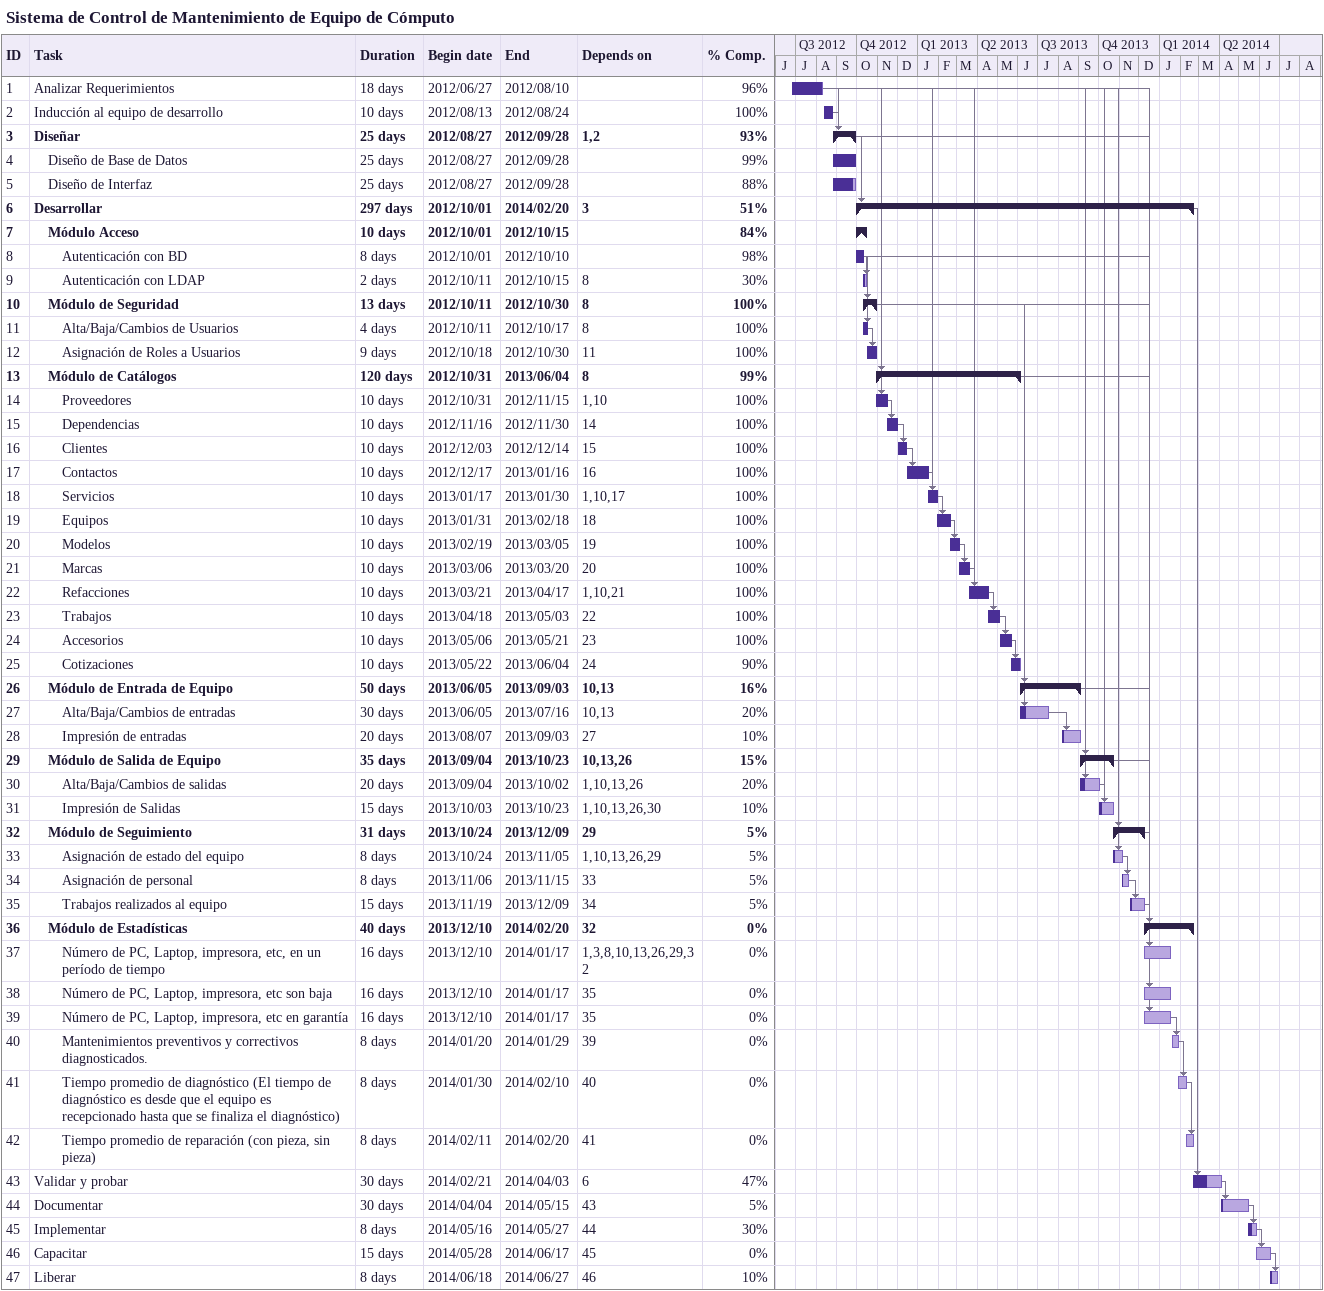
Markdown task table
Sistema de Control de Mantenimiento de Equipo de Cómputo

| ID | Level | Task | Duration | Start | Finish | Predecessors | % complete |
|---|---|---|---|---|---|---|---|
| 1 | 1 | Analizar Requerimientos | 18d | 2012-06-27 | 2012-08-10 |  | 96 |
| 2 | 1 | Inducción al equipo de desarrollo | 10d | 2012-08-13 | 2012-08-24 |  | 100 |
| 3 | 1 | **Diseñar** | 25d | 2012-08-27 | 2012-09-28 | 1, 2 | 93 |
| 4 | 2 | Diseño de Base de Datos | 25d | 2012-08-27 | 2012-09-28 |  | 99 |
| 5 | 2 | Diseño de Interfaz | 25d | 2012-08-27 | 2012-09-28 |  | 88 |
| 6 | 1 | **Desarrollar** | 297d | 2012-10-01 | 2014-02-20 | 3 | 51 |
| 7 | 2 | **Módulo Acceso** | 10d | 2012-10-01 | 2012-10-15 |  | 84 |
| 8 | 3 | Autenticación con BD | 8d | 2012-10-01 | 2012-10-10 |  | 98 |
| 9 | 3 | Autenticación con LDAP | 2d | 2012-10-11 | 2012-10-15 | 8 | 30 |
| 10 | 2 | **Módulo de Seguridad** | 13d | 2012-10-11 | 2012-10-30 | 8 | 100 |
| 11 | 3 | Alta/Baja/Cambios de Usuarios | 4d | 2012-10-11 | 2012-10-17 | 8 | 100 |
| 12 | 3 | Asignación de Roles a Usuarios | 9d | 2012-10-18 | 2012-10-30 | 11 | 100 |
| 13 | 2 | **Módulo de Catálogos** | 120d | 2012-10-31 | 2013-06-04 | 8 | 99 |
| 14 | 3 | Proveedores | 10d | 2012-10-31 | 2012-11-15 | 1, 10 | 100 |
| 15 | 3 | Dependencias | 10d | 2012-11-16 | 2012-11-30 | 14 | 100 |
| 16 | 3 | Clientes | 10d | 2012-12-03 | 2012-12-14 | 15 | 100 |
| 17 | 3 | Contactos | 10d | 2012-12-17 | 2013-01-16 | 16 | 100 |
| 18 | 3 | Servicios | 10d | 2013-01-17 | 2013-01-30 | 1, 10, 17 | 100 |
| 19 | 3 | Equipos | 10d | 2013-01-31 | 2013-02-18 | 18 | 100 |
| 20 | 3 | Modelos | 10d | 2013-02-19 | 2013-03-05 | 19 | 100 |
| 21 | 3 | Marcas | 10d | 2013-03-06 | 2013-03-20 | 20 | 100 |
| 22 | 3 | Refacciones | 10d | 2013-03-21 | 2013-04-17 | 1, 10, 21 | 100 |
| 23 | 3 | Trabajos | 10d | 2013-04-18 | 2013-05-03 | 22 | 100 |
| 24 | 3 | Accesorios | 10d | 2013-05-06 | 2013-05-21 | 23 | 100 |
| 25 | 3 | Cotizaciones | 10d | 2013-05-22 | 2013-06-04 | 24 | 90 |
| 26 | 2 | **Módulo de Entrada de Equipo** | 50d | 2013-06-05 | 2013-09-03 | 10, 13 | 16 |
| 27 | 3 | Alta/Baja/Cambios de entradas | 30d | 2013-06-05 | 2013-07-16 | 10, 13 | 20 |
| 28 | 3 | Impresión de entradas | 20d | 2013-08-07 | 2013-09-03 | 27 | 10 |
| 29 | 2 | **Módulo de Salida de Equipo** | 35d | 2013-09-04 | 2013-10-23 | 10, 13, 26 | 15 |
| 30 | 3 | Alta/Baja/Cambios de salidas | 20d | 2013-09-04 | 2013-10-02 | 1, 10, 13, 26 | 20 |
| 31 | 3 | Impresión de Salidas | 15d | 2013-10-03 | 2013-10-23 | 1, 10, 13, 26, 30 | 10 |
| 32 | 2 | **Módulo de Seguimiento** | 31d | 2013-10-24 | 2013-12-09 | 29 | 5 |
| 33 | 3 | Asignación de estado del equipo | 8d | 2013-10-24 | 2013-11-05 | 1, 10, 13, 26, 29 | 5 |
| 34 | 3 | Asignación de personal | 8d | 2013-11-06 | 2013-11-15 | 33 | 5 |
| 35 | 3 | Trabajos realizados al equipo | 15d | 2013-11-19 | 2013-12-09 | 34 | 5 |
| 36 | 2 | **Módulo de Estadísticas** | 40d | 2013-12-10 | 2014-02-20 | 32 | 0 |
| 37 | 3 | Número de PC, Laptop, impresora, etc, en un período de tiempo | 16d | 2013-12-10 | 2014-01-17 | 1, 3, 8, 10, 13, 26, 29, 32 | 0 |
| 38 | 3 | Número de PC, Laptop, impresora, etc son baja | 16d | 2013-12-10 | 2014-01-17 | 35 | 0 |
| 39 | 3 | Número de PC, Laptop, impresora, etc en garantía | 16d | 2013-12-10 | 2014-01-17 | 35 | 0 |
| 40 | 3 | Mantenimientos preventivos y correctivos diagnosticados. | 8d | 2014-01-20 | 2014-01-29 | 39 | 0 |
| 41 | 3 | Tiempo promedio de diagnóstico (El tiempo de diagnóstico es desde que el equipo es recepcionado hasta que se finaliza el diagnóstico) | 8d | 2014-01-30 | 2014-02-10 | 40 | 0 |
| 42 | 3 | Tiempo promedio de reparación (con pieza, sin pieza) | 8d | 2014-02-11 | 2014-02-20 | 41 | 0 |
| 43 | 1 | Validar y probar | 30d | 2014-02-21 | 2014-04-03 | 6 | 47 |
| 44 | 1 | Documentar | 30d | 2014-04-04 | 2014-05-15 | 43 | 5 |
| 45 | 1 | Implementar | 8d | 2014-05-16 | 2014-05-27 | 44 | 30 |
| 46 | 1 | Capacitar | 15d | 2014-05-28 | 2014-06-17 | 45 | 0 |
| 47 | 1 | Liberar | 8d | 2014-06-18 | 2014-06-27 | 46 | 10 |
